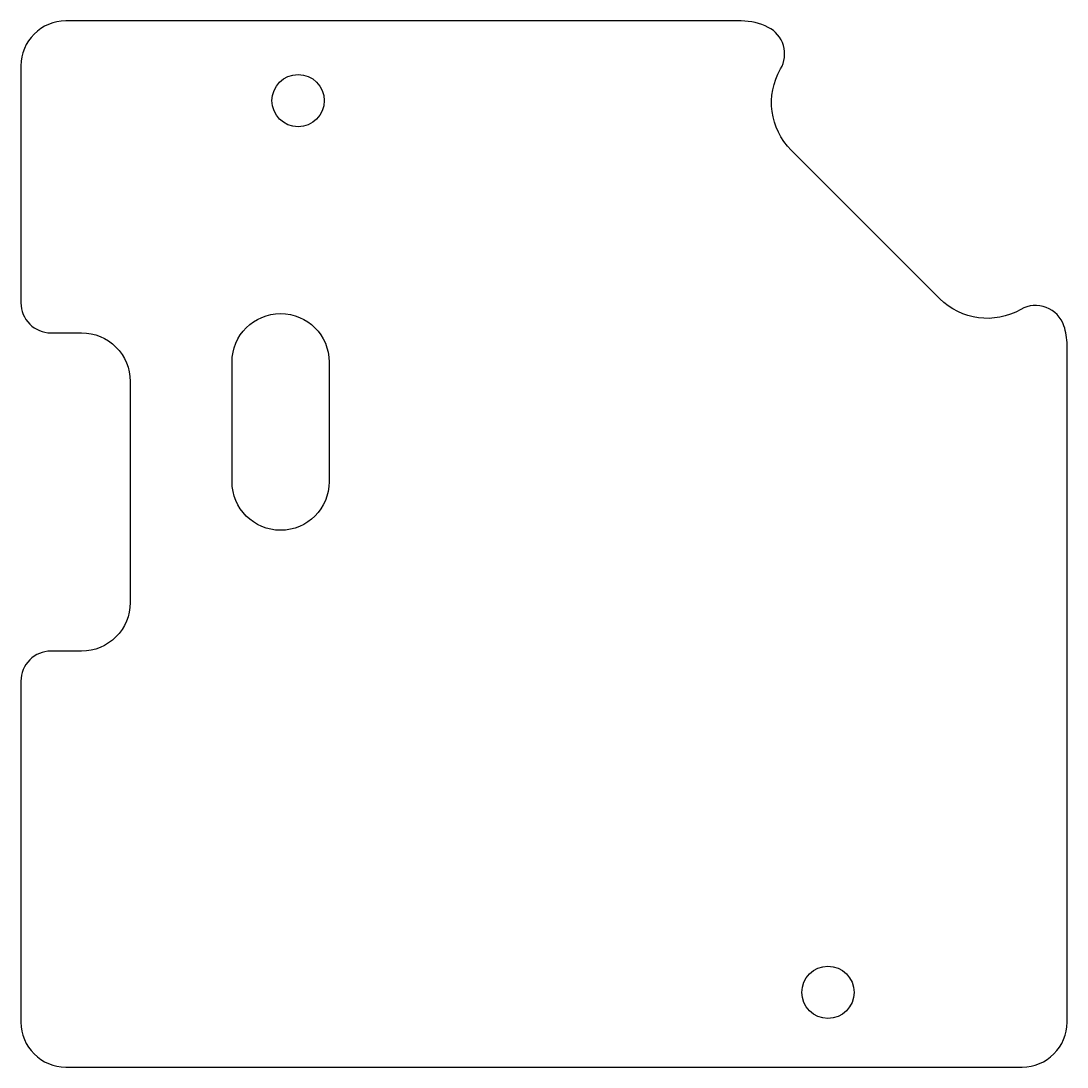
# Model space of a CAD drawing. Header units: millimetres. Extents: x -28.8 to 41.2, y -42.1 to 27.9.
import ezdxf

# ---------------------------------------------------------------- set-up
doc = ezdxf.new("R2010")
doc.units = ezdxf.units.MM

msp = doc.modelspace()

# ---------------------------------------------------------------- linework, layer by layer
for points in [[(-28.812, 9.078, 0.414214), (-26.812, 7.078), (-24.75, 7.078, -0.414214), (-21.5, 3.828), (-21.5, -10.972, -0.414214), (-24.75, -14.222), (-26.812, -14.222, 0.414214), (-28.812, -16.222), (-28.812, -39.053, 0.414214), (-25.812, -42.053), (38.188, -42.053, 0.414214), (41.188, -39.053), (41.188, 6.271, 0.081192), (40.98, 7.545, 0.473238), (38.088, 8.642, -0.338814), (32.665, 9.362), (22.732, 19.295, -0.339733), (22.02, 24.731, 0.430966), (21.19, 27.517, 0.117471), (19.387, 27.947), (-25.812, 27.947, 0.414214), (-28.812, 24.947)], [(-14.687, -2.883), (-14.687, 5.117, -1), (-8.187, 5.117), (-8.187, -2.883, -1)]]:
    msp.add_lwpolyline(points, format="xyb", close=True)
for centre in [(-10.265, 22.613), (25.188, -37.053)]:
    msp.add_circle(centre, 1.75)

doc.saveas('drawing.dxf')
